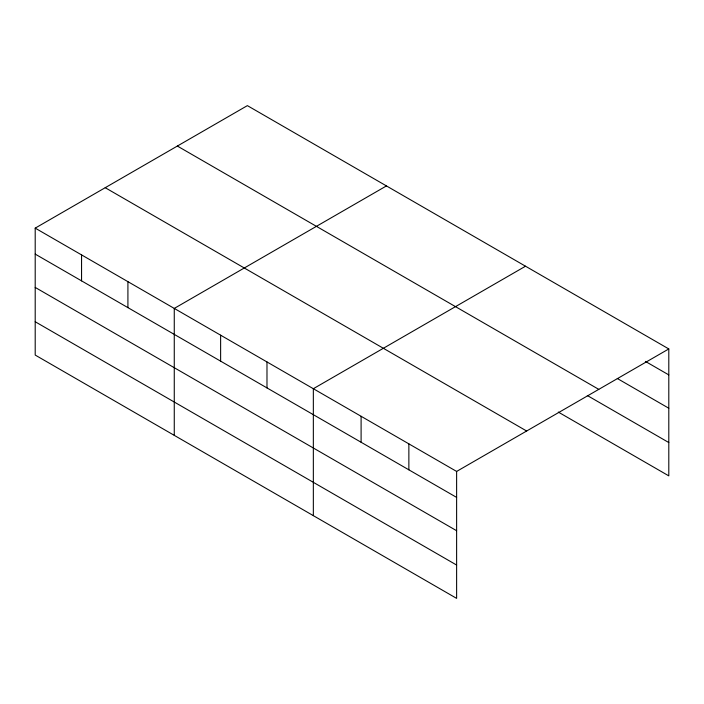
<?xml version="1.0" encoding="UTF-8"?>
<svg xmlns="http://www.w3.org/2000/svg" width="704" height="704" viewBox="0 0 704 704"><rect width="100%" height="100%" fill="white"/><g stroke="black" fill="none" stroke-linecap="round" stroke-linejoin="round"><path stroke-width="1.06" d="M35.2 228.131L456.623 471.434L456.623 598.374L35.2 355.062L35.2 228.131L247.377 105.626L668.8 348.938L668.8 475.869L558.29 412.069M386.443 185.918L174.266 308.422L174.266 435.354M525.518 266.209L313.342 388.714L313.342 515.645M456.623 471.434L668.8 348.938M645.383 361.39L668.8 374.906M617.294 378.488L668.8 408.223M177.355 146.054L598.778 389.365M587.321 395.516L668.8 442.552M105.222 187.704L526.645 431.015M35.2 254.1L456.623 497.402M35.2 287.417L456.623 530.719M35.2 321.746L456.623 565.048M408.866 443.863L408.866 469.832M361.099 416.284L361.099 442.253M266.983 361.944L266.983 387.913M220.625 335.183L220.625 361.152M127.917 281.653L127.917 307.622M81.558 254.892L81.558 280.861"/></g></svg>
